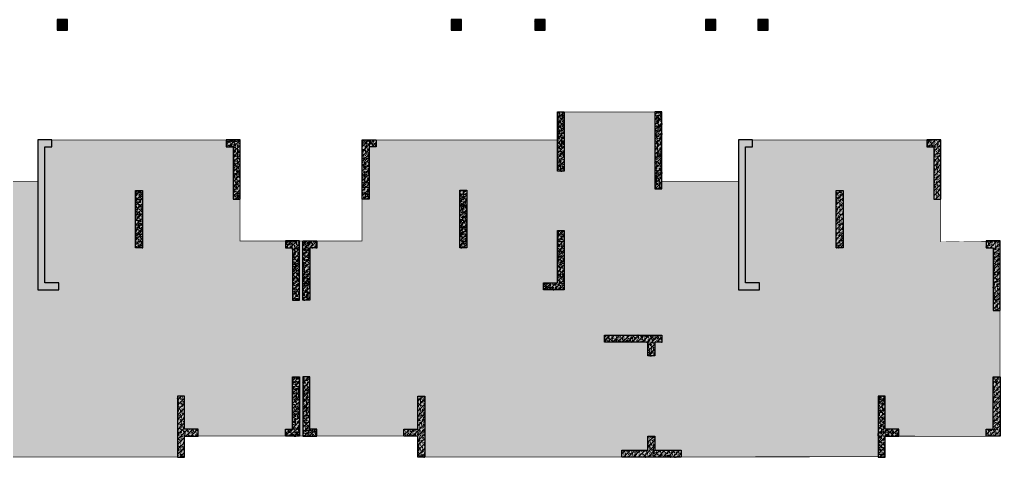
# Model space of a CAD drawing. Extents: x 923964 to 1204934, y 804567 to 1705037.
# Drawn here: x 1175297 to 1203434, y 805018 to 817578 of the extents above; entities that cross this region are included whole.
import ezdxf

# ---------------------------------------------------------------- set-up
doc = ezdxf.new("R2010")
doc.units = 0
doc.header["$LTSCALE"] = 500
doc.layers.get('0').update_dxf_attribs({"linetype": 'CONTINUOUS'})
for name, color, linetype in [('S_COLU', 2, 'CONTINUOUS'), ('S_COLU_HACH', 15, 'CONTINUOUS'), ('S_WALL', 2, 'CONTINUOUS'), ('S_WALL_HACH', 30, 'CONTINUOUS'), ('S_WALL_OTHE_HACH', 33, 'CONTINUOUS'), ('主楼填充', 7, 'CONTINUOUS')]:
    doc.layers.add(name, color=color, linetype=linetype)
pattern_1 = [(49.99999999999999, (-356904.0381416103, -387550.5116629889), (143.4520365201507, -12.55042699651902), [15, -165]), (355, (-356904.0381416103, -387550.5116629889), (-27.7502667226, 150.4384267400024), [12, -132]), (100.4514, (-356892.0838056103, -387551.5575309889), (115.7018763428043, 137.8879084121907), [12.748038, -140.2284224]), (46.18420000000002, (-356904.0381416103, -387510.5116629889), (213.4482097251289, -33.10380286580362), [22.49999999999998, -247.4999999999999]), (96.6356, (-356886.2507926103, -387513.2703243889), (186.9325411097407, 194.8235741800883), [19.1220576, -210.3426]), (351.1842, (-356904.0381416103, -387510.5116629889), (186.9323890267254, 194.8237201850649), [18, -198]), (21, (-356884.0381416103, -387520.5116629889), (119.3814104236923, -80.52377813306776), [15, -165]), (326.0000000000001, (-356884.0381416103, -387520.5116629889), (48.66306638431634, 145.0300090093706), [12, -132]), (71.4514, (-356874.0896950103, -387527.2219841889), (168.044525716298, 64.50609934199048), [12.748038, -140.2284224]), (37.50000000000001, (-356904.0381416103, -387550.5116629889), (2.431971063458134, 66.5787707662623), [0, -130.4, 0, -134, 0, -132.5]), (7.499999999999999, (-356904.0381416103, -387550.5116629889), (52.61390748842972, 78.88234237647205), [0, -76.39999999999999, 0, -127.4, 0, -50.5]), (327.5, (-356948.6381416103, -387550.5116629889), (106.7644872344818, -4.510974346875951), [0, -50, 0, -156, 0, -207]), (317.5, (-356968.6381416103, -387550.5116629889), (116.6372338684772, 20.02099646646354), [0, -65, 0, -103.6, 0, -147]), (45, (-356904.0381416103, -387550.5116629889), (-70.71067811865474, 70.71067811865476), [])]
pattern_2 = [(49.99999999999999, (-356904.0381416103, -387547.1826629889), (143.4520365201507, -12.55042699651902), [15, -165]), (355, (-356904.0381416103, -387547.1826629889), (-27.7502667226, 150.4384267400024), [12, -132]), (100.4514, (-356892.0838056103, -387548.2285309889), (115.7018763428043, 137.8879084121907), [12.748038, -140.2284224]), (46.18420000000002, (-356904.0381416103, -387507.1826629889), (213.4482097251289, -33.10380286580362), [22.49999999999999, -247.4999999999999]), (96.6356, (-356886.2507926103, -387509.941324389), (186.9325411097407, 194.8235741800883), [19.1220576, -210.3426]), (351.1842, (-356904.0381416103, -387507.1826629889), (186.9323890267254, 194.8237201850649), [18, -198]), (21, (-356884.0381416103, -387517.1826629889), (119.3814104236923, -80.52377813306776), [15, -165]), (326.0000000000001, (-356884.0381416103, -387517.1826629889), (48.66306638431634, 145.0300090093706), [12, -132]), (71.4514, (-356874.0896950103, -387523.8929841889), (168.044525716298, 64.50609934199048), [12.748038, -140.2284224]), (37.50000000000001, (-356904.0381416103, -387547.1826629889), (2.431971063458134, 66.5787707662623), [0, -130.4, 0, -134, 0, -132.5]), (7.499999999999999, (-356904.0381416103, -387547.1826629889), (52.61390748842972, 78.88234237647205), [0, -76.39999999999999, 0, -127.4, 0, -50.5]), (327.5, (-356948.6381416103, -387547.1826629889), (106.7644872344818, -4.510974346875951), [0, -50, 0, -156, 0, -207]), (317.5, (-356968.6381416103, -387547.1826629889), (116.6372338684772, 20.02099646646354), [0, -65, 0, -103.6, 0, -147]), (45, (-356904.0381416103, -387547.1826629889), (-70.71067811865474, 70.71067811865476), [])]
pattern_3 = [(49.99999999999999, (-356904.0381416103, -387547.1826629889), (143.4520365201507, -12.55042699651902), [15, -165]), (355, (-356904.0381416103, -387547.1826629889), (-27.7502667226, 150.4384267400024), [12, -132]), (100.4514, (-356892.0838056103, -387548.2285309889), (115.7018763428043, 137.8879084121907), [12.748038, -140.2284224]), (46.18420000000002, (-356904.0381416103, -387507.1826629889), (213.4482097251289, -33.10380286580362), [22.49999999999998, -247.4999999999998]), (96.6356, (-356886.2507926103, -387509.941324389), (186.9325411097407, 194.8235741800883), [19.1220576, -210.3426]), (351.1842, (-356904.0381416103, -387507.1826629889), (186.9323890267254, 194.8237201850649), [18, -198]), (21, (-356884.0381416103, -387517.1826629889), (119.3814104236923, -80.52377813306776), [15, -165]), (326.0000000000001, (-356884.0381416103, -387517.1826629889), (48.66306638431634, 145.0300090093706), [12, -132]), (71.4514, (-356874.0896950103, -387523.8929841889), (168.044525716298, 64.50609934199048), [12.748038, -140.2284224]), (37.50000000000001, (-356904.0381416103, -387547.1826629889), (2.431971063458134, 66.5787707662623), [0, -130.4, 0, -134, 0, -132.5]), (7.499999999999999, (-356904.0381416103, -387547.1826629889), (52.61390748842972, 78.88234237647205), [0, -76.39999999999999, 0, -127.4, 0, -50.5]), (327.5, (-356948.6381416103, -387547.1826629889), (106.7644872344818, -4.510974346875951), [0, -50, 0, -156, 0, -207]), (317.5, (-356968.6381416103, -387547.1826629889), (116.6372338684772, 20.02099646646354), [0, -65, 0, -103.6, 0, -147]), (45, (-356904.0381416103, -387547.1826629889), (-70.71067811865474, 70.71067811865476), [])]
pattern_4 = [(45, (-314404.0381410469, -244147.1826629966), (-88.38834764831843, 88.38834764831844), []), (49.99999999999999, (-314404.0381410469, -244147.1826629966), (179.3150456501884, -15.68803374564878), [18.75, -206.25]), (355, (-314404.0381410469, -244147.1826629966), (-34.68783340325, 188.048033425003), [15, -165]), (100.4514, (-314389.0952210469, -244148.4899979965), (144.6273454285054, 172.3598855152384), [15.9350475, -175.285528]), (46.18420000000002, (-314404.0381410469, -244097.1826629966), (266.8102621564111, -41.37975358225452), [28.12499999999999, -309.3749999999998]), (96.6356, (-314381.8039547969, -244100.6309897465), (233.6656763871758, 243.5294677251104), [23.902572, -262.92825]), (351.1842, (-314404.0381410469, -244097.1826629966), (233.6654862834068, 243.5296502313311), [22.5, -247.5]), (21, (-314379.0381410469, -244109.6826629966), (149.2267630296154, -100.6547226663347), [18.75, -206.25]), (326.0000000000001, (-314379.0381410469, -244109.6826629966), (60.82883298039543, 181.2875112617133), [15, -165]), (71.4514, (-314366.6025827969, -244118.0705644966), (210.0556571453725, 80.6326241774881), [15.9350475, -175.285528]), (37.50000000000001, (-314404.0381410469, -244147.1826629966), (3.039963829322667, 83.22346345782788), [1.25, -163, 1.25, -167.5, 1.25, -165.625]), (7.499999999999999, (-314404.0381410469, -244147.1826629966), (65.76738436053715, 98.60292797059006), [1.25, -95.5, 1.25, -159.25, 1.25, -63.125]), (327.5, (-314459.7881410469, -244147.1826629966), (133.4556090431022, -5.638717933594939), [1.25, -62.5, 1.25, -195, 1.25, -258.75]), (317.5, (-314484.7881410469, -244147.1826629966), (145.7965423355966, 25.02624558307943), [1.25, -81.25, 1.25, -129.5, 1.25, -183.75])]

# ---------------------------------------------------------------- blocks, each defined once
blk = doc.blocks.new('A$C05C63E19')
at = {"layer": 'S_WALL_HACH'}
h = blk.add_hatch(color=256, dxfattribs=at)
h.dxf.hatch_style = 1
h.paths.add_polyline_path([(37300.00000056374, 6600.000000079657), (37500.00000056368, 6600.000000000029), (37500.00000056368, 4900.000000087399), (37300.00000056368, 4900.000000087399)])
h = blk.add_hatch(color=256, dxfattribs=at)
h.dxf.hatch_style = 1
h.paths.add_polyline_path([(40300.00000056386, 6600.000000079657), (40100.00000056392, 6600.000000087399), (40100.00000056217, 4399.999999997934), (40300.00000056217, 4399.999999997934)])
h = blk.add_hatch(color=256, dxfattribs=at)
h.dxf.hatch_style = 1
h.paths.add_polyline_path([(22400.00000060175, 5799.999999982334), (22400.00000056729, 1499.999999969063), (23000.00000056723, 1499.999999961321), (23000.00000056723, 1699.999999961321), (22600.00000056723, 1699.999999961321), (22600.00000060012, 5599.999999990076), (22800.00000060012, 5599.999999990076), (22800.00000060012, 5799.999999990076)])
h = blk.add_hatch(color=256, dxfattribs=at)
h.dxf.hatch_style = 1
h.paths.add_polyline_path([(28200.00000006496, 5799.999999914347), (27800.00000006502, 5799.99999992628), (27800.00000006362, 5599.99999992628), (28000.00000006362, 5599.999999923486), (28000.00000005314, 4099.999999923486), (28200.00000005314, 4099.999999922089)])
h = blk.add_hatch(color=256, dxfattribs=at)
h.dxf.hatch_style = 1
h.paths.add_polyline_path([(31699.99999994051, 5799.999999914347), (32099.99999994045, 5799.99999992628), (32099.99999994185, 5599.99999992628), (31899.99999994185, 5599.999999923486), (31899.99999995233, 4099.999999923486), (31699.99999995233, 4099.999999922089)])
h = blk.add_hatch(color=256, dxfattribs=at)
h.dxf.hatch_style = 1
h.paths.add_polyline_path([(42500.00000059535, 5799.999999985885), (42500.00000056089, 1499.999999972613), (43100.00000056083, 1499.999999964872), (43100.00000056083, 1699.999999964872), (42700.00000056083, 1699.999999964872), (42700.00000059372, 5599.999999993626), (42900.00000059372, 5599.999999993626), (42900.00000059372, 5799.999999993626)])
h = blk.add_hatch(color=256, dxfattribs=at)
h.dxf.hatch_style = 1
h.paths.add_polyline_path([(48300.00000005006, 5799.999999877618), (47900.00000005012, 5799.99999989543), (47900.0000000468, 5599.99999989543), (48100.0000000468, 5599.999999888736), (48100.0000000216, 4099.999999888736), (48300.0000000216, 4099.99999988536)])
h = blk.add_hatch(color=256, dxfattribs=at)
h.dxf.hatch_style = 1
h.paths.add_polyline_path([(25199.99999999074, 4349.999986112874), (25399.99999999074, 4349.999986112874), (25399.99999999074, 2699.999986112874), (25199.99999999074, 2699.999986112874)])
h = blk.add_hatch(color=256, dxfattribs=at)
h.dxf.hatch_style = 1
h.paths.add_polyline_path([(34499.99999999069, 4353.328986014501), (34699.99999999069, 4353.328986014501), (34699.99999999069, 2703.328986014501), (34499.99999999069, 2703.328986014501)])
h = blk.add_hatch(color=256, dxfattribs=at)
h.dxf.hatch_style = 1
h.paths.add_polyline_path([(45299.99999999074, 4349.999986436276), (45499.99999999074, 4349.999986436276), (45499.99999999074, 2699.999986436276), (45299.99999999074, 2699.999986436276)])
h = blk.add_hatch(color=256, dxfattribs=at)
h.dxf.hatch_style = 1
h.paths.add_polyline_path([(37500.00016360031, 1500.000000008877), (36900.00016360037, 1500.00000000521), (36900.00016360171, 1700.00000000521), (37300.00016360171, 1700.000000002474), (37300.00016361196, 3200.000000002474), (37500.00016361196, 3200.000000001135)])
h = blk.add_hatch(color=256, dxfattribs=at)
h.dxf.hatch_style = 1
h.paths.add_polyline_path([(29899.99998752843, 2899.967225343717), (29499.99999999627, 2899.967225354951), (29499.99999999488, 2699.967225354951), (29699.99998752709, 2699.967225352855), (29699.99998751661, 1199.967225352855), (29899.99998751661, 1199.967225351458)])
h = blk.add_hatch(color=256, dxfattribs=at)
h.dxf.hatch_style = 1
h.paths.add_polyline_path([(30000.00001247704, 2899.967225343717), (30400.0000000092, 2899.967225354951), (30400.00000001059, 2699.967225354951), (30200.00001247838, 2699.967225352855), (30200.00001248886, 1199.967225352855), (30000.00001248886, 1199.967225351458)])
h = blk.add_hatch(color=256, dxfattribs=at)
h.dxf.hatch_style = 1
h.paths.add_polyline_path([(50000.00000002421, 2899.967225317989), (49600.00001249206, 2899.967225329223), (49600.00001249067, 2699.967225329223), (49800.00000002288, 2699.967225327127), (49800.0000000124, 899.9672253271274), (50000.0000000124, 899.9672253257304)])
h = blk.add_hatch(color=256, dxfattribs=at)
h.dxf.hatch_style = 1
h.paths.add_polyline_path([(38650, 200.0000000000291), (40300, 200.0000000000291), (40300, 2.91038304567337e-11), (40100, 2.91038304567337e-11), (40100, -399.9999999999709), (39900, -399.9999999999709), (39900, -399.5999999999476), (39900, 0.4000000000523869), (38650, 0.4000000000523869)])
h = blk.add_hatch(color=256, dxfattribs=at)
h.dxf.hatch_style = 1
h.paths.add_polyline_path([(29899.99998752848, -2700.000000028667), (29499.99999999633, -2700.000000039901), (29499.99999999494, -2500.000000039901), (29699.99998752715, -2500.000000037806), (29699.99998751667, -1000.000000037806), (29899.99998751667, -1000.000000036409)])
h = blk.add_hatch(color=256, dxfattribs=at)
h.dxf.hatch_style = 1
h.paths.add_polyline_path([(30000.00001247699, -2700.000000028667), (30400.00000000914, -2700.000000039901), (30400.00000001054, -2500.000000039901), (30200.00001247833, -2500.000000037806), (30200.0000124888, -1000.000000037806), (30000.0000124888, -1000.000000036409)])
h = blk.add_hatch(color=256, dxfattribs=at)
h.dxf.hatch_style = 1
h.paths.add_polyline_path([(50000.00000000378, -2699.999999992229), (49600.00000000384, -2699.999999999971), (49600.00000000384, -2499.999999999971), (49800.00000000384, -2499.999999999971), (49800.00000000384, -999.9999999999709), (50000.00000000384, -999.9999999999709)])
h = blk.add_hatch(color=256, dxfattribs=at)
h.dxf.hatch_style = 1
h.paths.add_polyline_path([(26599.99998747901, -1549.999436464888), (26399.99998747901, -1549.999436463491), (26399.99998746748, -3299.999436463491), (26599.99998746748, -3299.999436464888), (26599.99998747086, -2700.000000116095), (26999.99998747086, -2700.000000118889), (26999.99998747202, -2500.000000107364), (26599.99998747202, -2500.00000010457)])
h = blk.add_hatch(color=256, dxfattribs=at)
h.dxf.hatch_style = 1
h.paths.add_polyline_path([(33300.00001252646, -1549.999436464888), (33500.00001252646, -1549.999436463491), (33500.00001253799, -3299.999436463491), (33300.00001253799, -3299.999436464888), (33300.00001253461, -2700.000000116095), (32900.00001253461, -2700.000000118889), (32900.00001253345, -2500.000000107364), (33300.00001253345, -2500.00000010457)])
h = blk.add_hatch(color=256, dxfattribs=at)
h.dxf.hatch_style = 1
h.paths.add_polyline_path([(46699.9999874811, -1549.999436538463), (46499.9999874811, -1549.999436537066), (46499.99998746958, -3299.999436537066), (46699.99998746958, -3299.999436538463), (46699.99998747295, -2700.00000018967), (47099.99998747295, -2700.000000192464), (47099.99998747412, -2500.000000180939), (46699.99998747412, -2500.000000178145)])
h = blk.add_hatch(color=256, dxfattribs=at)
h.dxf.hatch_style = 1
h.paths.add_polyline_path([(39149.99979487696, -3099.999999999971), (39899.99979487696, -3099.999999999971), (39899.99979487696, -2699.999999999971), (40099.99979487696, -2699.999999999971), (40099.99979487696, -3099.999999999971), (40849.99979487696, -3099.999999999971), (40849.99979487696, -3299.999999999971), (39149.99979487696, -3299.999999999971)])
at = {"layer": 'S_WALL_OTHE_HACH'}
h = blk.add_hatch(dxfattribs=at)
h.set_pattern_fill('ARMORED', color=256, scale=20)
h.set_pattern_definition(pattern_2)
h.paths.add_polyline_path([(37300.00000056374, 6600.000000079657), (37500.00000056368, 6600.000000000029), (37500.00000056368, 4900.000000087399), (37300.00000056368, 4900.000000087399)])
h = blk.add_hatch(dxfattribs=at)
h.set_pattern_fill('ARMORED', color=256, scale=20)
h.set_pattern_definition(pattern_2)
h.paths.add_polyline_path([(40300.00000056386, 6600.000000079657), (40100.00000056392, 6600.000000087399), (40100.00000056217, 4399.999999997934), (40300.00000056217, 4399.999999997934)])
h = blk.add_hatch(dxfattribs=at)
h.set_pattern_fill('ARMORED', color=256, scale=20)
h.set_pattern_definition([(49.99999999999999, (-307104.038141042, -237547.1826630046), (143.4520365201507, -12.55042699651902), [15, -165]), (355, (-307104.038141042, -237547.1826630046), (-27.7502667226, 150.4384267400024), [12, -132]), (100.4514, (-307092.083805042, -237548.2285310046), (115.7018763428043, 137.8879084121907), [12.748038, -140.2284224]), (46.18420000000002, (-307104.038141042, -237507.1826630046), (213.4482097251289, -33.10380286580362), [22.49999999999999, -247.4999999999999]), (96.6356, (-307086.250792042, -237509.9413244046), (186.9325411097407, 194.8235741800883), [19.1220576, -210.3426]), (351.1842, (-307104.038141042, -237507.1826630046), (186.9323890267254, 194.8237201850649), [18, -198]), (21, (-307084.038141042, -237517.1826630046), (119.3814104236923, -80.52377813306776), [15, -165]), (326.0000000000001, (-307084.038141042, -237517.1826630046), (48.66306638431634, 145.0300090093706), [12, -132]), (71.4514, (-307074.089694442, -237523.8929842046), (168.044525716298, 64.50609934199048), [12.748038, -140.2284224]), (37.50000000000001, (-307104.038141042, -237547.1826630046), (2.431971063458134, 66.5787707662623), [0, -130.4, 0, -134, 0, -132.5]), (7.499999999999999, (-307104.038141042, -237547.1826630046), (52.61390748842972, 78.88234237647205), [0, -76.39999999999999, 0, -127.4, 0, -50.5]), (327.5, (-307148.638141042, -237547.1826630046), (106.7644872344818, -4.510974346875951), [0, -50, 0, -156, 0, -207]), (317.5, (-307168.638141042, -237547.1826630046), (116.6372338684772, 20.02099646646354), [0, -65, 0, -103.6, 0, -147]), (45, (-307104.038141042, -237547.1826630046), (-70.71067811865474, 70.71067811865476), [])])
h.paths.add_polyline_path([(22400.00000060175, 5799.999999982334), (22400.00000056729, 1499.999999969063), (23000.00000056723, 1499.999999961321), (23000.00000056723, 1699.999999961321), (22600.00000056723, 1699.999999961321), (22600.00000060012, 5599.999999990076), (22800.00000060012, 5599.999999990076), (22800.00000060012, 5799.999999990076)])
h = blk.add_hatch(dxfattribs=at)
h.set_pattern_fill('ARMORED', color=256, scale=20)
h.set_pattern_definition(pattern_3)
h.paths.add_polyline_path([(28200.00000006496, 5799.999999914347), (27800.00000006502, 5799.99999992628), (27800.00000006362, 5599.99999992628), (28000.00000006362, 5599.999999923486), (28000.00000005314, 4099.999999923486), (28200.00000005314, 4099.999999922089)])
h = blk.add_hatch(dxfattribs=at)
h.set_pattern_fill('ARMORED', color=256, scale=20)
h.set_pattern_definition(pattern_3)
h.paths.add_polyline_path([(31699.99999994051, 5799.999999914347), (32099.99999994045, 5799.99999992628), (32099.99999994185, 5599.99999992628), (31899.99999994185, 5599.999999923486), (31899.99999995233, 4099.999999923486), (31699.99999995233, 4099.999999922089)])
h = blk.add_hatch(dxfattribs=at)
h.set_pattern_fill('ARMORED', color=256, scale=20)
h.set_pattern_definition([(49.99999999999999, (-287004.0381410484, -237547.1826630011), (143.4520365201507, -12.55042699651902), [15, -165]), (355, (-287004.0381410484, -237547.1826630011), (-27.7502667226, 150.4384267400024), [12, -132]), (100.4514, (-286992.0838050484, -237548.2285310011), (115.7018763428043, 137.8879084121907), [12.748038, -140.2284224]), (46.18420000000002, (-287004.0381410484, -237507.1826630011), (213.4482097251289, -33.10380286580362), [22.49999999999999, -247.4999999999999]), (96.6356, (-286986.2507920484, -237509.9413244011), (186.9325411097407, 194.8235741800883), [19.1220576, -210.3426]), (351.1842, (-287004.0381410484, -237507.1826630011), (186.9323890267254, 194.8237201850649), [18, -198]), (21, (-286984.0381410484, -237517.1826630011), (119.3814104236923, -80.52377813306776), [15, -165]), (326.0000000000001, (-286984.0381410484, -237517.1826630011), (48.66306638431634, 145.0300090093706), [12, -132]), (71.4514, (-286974.0896944484, -237523.8929842011), (168.044525716298, 64.50609934199048), [12.748038, -140.2284224]), (37.50000000000001, (-287004.0381410484, -237547.1826630011), (2.431971063458134, 66.5787707662623), [0, -130.4, 0, -134, 0, -132.5]), (7.499999999999999, (-287004.0381410484, -237547.1826630011), (52.61390748842972, 78.88234237647205), [0, -76.39999999999999, 0, -127.4, 0, -50.5]), (327.5, (-287048.6381410484, -237547.1826630011), (106.7644872344818, -4.510974346875951), [0, -50, 0, -156, 0, -207]), (317.5, (-287068.6381410484, -237547.1826630011), (116.6372338684772, 20.02099646646354), [0, -65, 0, -103.6, 0, -147]), (45, (-287004.0381410484, -237547.1826630011), (-70.71067811865474, 70.71067811865476), [])])
h.paths.add_polyline_path([(42500.00000059535, 5799.999999985885), (42500.00000056089, 1499.999999972613), (43100.00000056083, 1499.999999964872), (43100.00000056083, 1699.999999964872), (42700.00000056083, 1699.999999964872), (42700.00000059372, 5599.999999993626), (42900.00000059372, 5599.999999993626), (42900.00000059372, 5799.999999993626)])
h = blk.add_hatch(dxfattribs=at)
h.set_pattern_fill('ARMORED', color=256, scale=20)
h.set_pattern_definition(pattern_2)
h.paths.add_polyline_path([(48300.00000005006, 5799.999999877618), (47900.00000005012, 5799.99999989543), (47900.0000000468, 5599.99999989543), (48100.0000000468, 5599.999999888736), (48100.0000000216, 4099.999999888736), (48300.0000000216, 4099.99999988536)])
h = blk.add_hatch(dxfattribs=at)
h.set_pattern_fill('ARMORED', color=256, scale=20)
h.set_pattern_definition(pattern_1)
h.paths.add_polyline_path([(25199.99999999074, 4349.999986112874), (25399.99999999074, 4349.999986112874), (25399.99999999074, 2699.999986112874), (25199.99999999074, 2699.999986112874)])
h = blk.add_hatch(dxfattribs=at)
h.set_pattern_fill('ARMORED', color=256, scale=20)
h.set_pattern_definition(pattern_2)
h.paths.add_polyline_path([(34499.99999999069, 4353.328986014501), (34699.99999999069, 4353.328986014501), (34699.99999999069, 2703.328986014501), (34499.99999999069, 2703.328986014501)])
h = blk.add_hatch(dxfattribs=at)
h.set_pattern_fill('ARMORED', color=256, scale=20)
h.set_pattern_definition(pattern_1)
h.paths.add_polyline_path([(45299.99999999074, 4349.999986436276), (45499.99999999074, 4349.999986436276), (45499.99999999074, 2699.999986436276), (45299.99999999074, 2699.999986436276)])
h = blk.add_hatch(dxfattribs=at)
h.set_pattern_fill('ARMORED', color=256, scale=20)
h.set_pattern_definition(pattern_2)
h.paths.add_polyline_path([(37500.00016360031, 1500.000000008877), (36900.00016360037, 1500.00000000521), (36900.00016360171, 1700.00000000521), (37300.00016360171, 1700.000000002474), (37300.00016361196, 3200.000000002474), (37500.00016361196, 3200.000000001135)])
h = blk.add_hatch(dxfattribs=at)
h.set_pattern_fill('ARMORED', color=256, scale=20)
h.set_pattern_definition(pattern_2)
h.paths.add_polyline_path([(29899.99998752843, 2899.967225343717), (29499.99999999627, 2899.967225354951), (29499.99999999488, 2699.967225354951), (29699.99998752709, 2699.967225352855), (29699.99998751661, 1199.967225352855), (29899.99998751661, 1199.967225351458)])
h = blk.add_hatch(dxfattribs=at)
h.set_pattern_fill('ARMORED', color=256, scale=20)
h.set_pattern_definition(pattern_2)
h.paths.add_polyline_path([(30000.00001247704, 2899.967225343717), (30400.0000000092, 2899.967225354951), (30400.00000001059, 2699.967225354951), (30200.00001247838, 2699.967225352855), (30200.00001248886, 1199.967225352855), (30000.00001248886, 1199.967225351458)])
h = blk.add_hatch(dxfattribs=at)
h.set_pattern_fill('ARMORED', color=256, scale=20)
h.set_pattern_definition(pattern_2)
h.paths.add_polyline_path([(50000.00000002421, 2899.967225317989), (49600.00001249206, 2899.967225329223), (49600.00001249067, 2699.967225329223), (49800.00000002288, 2699.967225327127), (49800.0000000124, 899.9672253271274), (50000.0000000124, 899.9672253257304)])
h = blk.add_hatch(dxfattribs=at)
h.set_pattern_fill('ARMORED', color=256, scale=20)
h.set_pattern_definition([(49.99999999999999, (-317004.0381416103, -237547.1826629889), (143.4520365201507, -12.55042699651902), [15, -165]), (355, (-317004.0381416103, -237547.1826629889), (-27.7502667226, 150.4384267400024), [12, -132]), (100.4514, (-316992.0838056103, -237548.2285309889), (115.7018763428043, 137.8879084121907), [12.748038, -140.2284224]), (46.18420000000002, (-317004.0381416103, -237507.1826629889), (213.4482097251289, -33.10380286580362), [22.49999999999999, -247.4999999999999]), (96.6356, (-316986.2507926103, -237509.9413243889), (186.9325411097407, 194.8235741800883), [19.1220576, -210.3426]), (351.1842, (-317004.0381416103, -237507.1826629889), (186.9323890267254, 194.8237201850649), [18, -198]), (21, (-316984.0381416103, -237517.1826629889), (119.3814104236923, -80.52377813306776), [15, -165]), (326.0000000000001, (-316984.0381416103, -237517.1826629889), (48.66306638431634, 145.0300090093706), [12, -132]), (71.4514, (-316974.0896950103, -237523.8929841889), (168.044525716298, 64.50609934199048), [12.748038, -140.2284224]), (37.50000000000001, (-317004.0381416103, -237547.1826629889), (2.431971063458134, 66.5787707662623), [0, -130.4, 0, -134, 0, -132.5]), (7.499999999999999, (-317004.0381416103, -237547.1826629889), (52.61390748842972, 78.88234237647205), [0, -76.39999999999999, 0, -127.4, 0, -50.5]), (327.5, (-317048.6381416103, -237547.1826629889), (106.7644872344818, -4.510974346875951), [0, -50, 0, -156, 0, -207]), (317.5, (-317068.6381416103, -237547.1826629889), (116.6372338684772, 20.02099646646354), [0, -65, 0, -103.6, 0, -147]), (45, (-317004.0381416103, -237547.1826629889), (-70.71067811865474, 70.71067811865476), [])])
h.paths.add_polyline_path([(38650, 200.0000000000291), (40300, 200.0000000000291), (40300, 2.91038304567337e-11), (40100, 2.91038304567337e-11), (40100, -399.9999999999709), (39900, -399.9999999999709), (39900, -399.5999999999476), (39900, 0.4000000000523869), (38650, 0.4000000000523869)])
h = blk.add_hatch(dxfattribs=at)
h.set_pattern_fill('ARMORED', color=256, scale=20)
h.set_pattern_definition(pattern_2)
h.paths.add_polyline_path([(29899.99998752848, -2700.000000028667), (29499.99999999633, -2700.000000039901), (29499.99999999494, -2500.000000039901), (29699.99998752715, -2500.000000037806), (29699.99998751667, -1000.000000037806), (29899.99998751667, -1000.000000036409)])
h = blk.add_hatch(dxfattribs=at)
h.set_pattern_fill('ARMORED', color=256, scale=20)
h.set_pattern_definition(pattern_2)
h.paths.add_polyline_path([(30000.00001247699, -2700.000000028667), (30400.00000000914, -2700.000000039901), (30400.00000001054, -2500.000000039901), (30200.00001247833, -2500.000000037806), (30200.0000124888, -1000.000000037806), (30000.0000124888, -1000.000000036409)])
h = blk.add_hatch(dxfattribs=at)
h.set_pattern_fill('ARMORED', color=256, scale=20)
h.set_pattern_definition(pattern_2)
h.paths.add_polyline_path([(50000.00000000378, -2699.999999992229), (49600.00000000384, -2699.999999999971), (49600.00000000384, -2499.999999999971), (49800.00000000384, -2499.999999999971), (49800.00000000384, -999.9999999999709), (50000.00000000384, -999.9999999999709)])
h = blk.add_hatch(dxfattribs=at)
h.set_pattern_fill('ARMORED', color=256, scale=20)
h.set_pattern_definition(pattern_2)
h.paths.add_polyline_path([(26599.99998747901, -1549.999436464888), (26399.99998747901, -1549.999436463491), (26399.99998746748, -3299.999436463491), (26599.99998746748, -3299.999436464888), (26599.99998747086, -2700.000000116095), (26999.99998747086, -2700.000000118889), (26999.99998747202, -2500.000000107364), (26599.99998747202, -2500.00000010457)])
h = blk.add_hatch(dxfattribs=at)
h.set_pattern_fill('ARMORED', color=256, scale=20)
h.set_pattern_definition(pattern_2)
h.paths.add_polyline_path([(33300.00001252646, -1549.999436464888), (33500.00001252646, -1549.999436463491), (33500.00001253799, -3299.999436463491), (33300.00001253799, -3299.999436464888), (33300.00001253461, -2700.000000116095), (32900.00001253461, -2700.000000118889), (32900.00001253345, -2500.000000107364), (33300.00001253345, -2500.00000010457)])
h = blk.add_hatch(dxfattribs=at)
h.set_pattern_fill('ARMORED', color=256, scale=20)
h.set_pattern_definition(pattern_2)
h.paths.add_polyline_path([(46699.9999874811, -1549.999436538463), (46499.9999874811, -1549.999436537066), (46499.99998746958, -3299.999436537066), (46699.99998746958, -3299.999436538463), (46699.99998747295, -2700.00000018967), (47099.99998747295, -2700.000000192464), (47099.99998747412, -2500.000000180939), (46699.99998747412, -2500.000000178145)])
h = blk.add_hatch(dxfattribs=at)
h.set_pattern_fill('ARMORED', color=256, scale=20)
h.set_pattern_definition(pattern_2)
h.paths.add_polyline_path([(39149.99979487696, -3099.999999999971), (39899.99979487696, -3099.999999999971), (39899.99979487696, -2699.999999999971), (40099.99979487696, -2699.999999999971), (40099.99979487696, -3099.999999999971), (40849.99979487696, -3099.999999999971), (40849.99979487696, -3299.999999999971), (39149.99979487696, -3299.999999999971)])
at = {"layer": 'S_WALL', "elevation": -4.18344384548723e-08}
for points in [[(37300.00000056374, 6600.000000079657), (37500.00000056368, 6600.000000087399), (37500.00000056368, 6600.000000000029), (37500.00000056368, 6600.000000000029), (37500.00000056368, 4900.000000087399), (37300.00000056368, 4900.000000087399), (37300.00000056374, 6600.000000079657)], [(40300.00000056386, 6600.000000079657), (40100.00000056392, 6600.000000087399), (40100.00000056392, 6600.000000087399), (40100.00000056392, 6600.000000087399), (40100.00000056217, 4399.999999997934), (40300.00000056217, 4399.999999997934), (40300.00000056386, 6600.000000079657)], [(22400.00000060175, 5799.999999982334), (22400.00000056729, 1499.999999969063), (23000.00000056723, 1499.999999961321), (23000.00000056723, 1699.999999961321), (22600.00000056723, 1699.999999961321), (22600.00000060012, 5599.999999990076), (22800.00000060012, 5599.999999990076), (22800.00000060012, 5799.999999990076), (22400.00000060175, 5799.999999982334)], [(28200.00000006496, 5799.999999914347), (27800.00000006502, 5799.99999992628), (27800.00000006362, 5599.99999992628), (28000.00000006362, 5599.999999923486), (28000.00000005314, 4099.999999923486), (28200.00000005314, 4099.999999922089), (28200.00000006496, 5799.999999914347)], [(31699.99999994051, 5799.999999914347), (32099.99999994045, 5799.99999992628), (32099.99999994185, 5599.99999992628), (31899.99999994185, 5599.999999923486), (31899.99999995233, 4099.999999923486), (31699.99999995233, 4099.999999922089), (31699.99999994051, 5799.999999914347)], [(42500.00000059535, 5799.999999985885), (42500.00000056089, 1499.999999972613), (43100.00000056083, 1499.999999964872), (43100.00000056083, 1699.999999964872), (42700.00000056083, 1699.999999964872), (42700.00000059372, 5599.999999993626), (42900.00000059372, 5599.999999993626), (42900.00000059372, 5799.999999993626), (42500.00000059535, 5799.999999985885)], [(37500.00016360031, 1500.000000008877), (36900.00016360037, 1500.00000000521), (36900.00016360171, 1700.00000000521), (37300.00016360171, 1700.000000002474), (37300.00016361196, 3200.000000002474), (37500.00016361196, 3200.000000001135), (37500.00016360031, 1500.000000008877)], [(29899.99998752843, 2899.967225343717), (29499.99999999627, 2899.967225354951), (29499.99999999488, 2699.967225354951), (29699.99998752709, 2699.967225352855), (29699.99998751661, 1199.967225352855), (29899.99998751661, 1199.967225351458), (29899.99998752843, 2899.967225343717)], [(30000.00001247704, 2899.967225343717), (30400.0000000092, 2899.967225354951), (30400.00000001059, 2699.967225354951), (30200.00001247838, 2699.967225352855), (30200.00001248886, 1199.967225352855), (30000.00001248886, 1199.967225351458), (30000.00001247704, 2899.967225343717)], [(50000.00000002421, 2899.967225317989), (49600.00001249206, 2899.967225329223), (49600.00001249067, 2699.967225329223), (49800.00000002288, 2699.967225327127), (49800.0000000124, 899.9672253271274), (50000.0000000124, 899.9672253257304), (50000.00000002421, 2899.967225317989)], [(39149.99979487696, -3099.999999999971), (39899.99979487696, -3099.999999999971), (39899.99979487696, -2699.999999999971), (40099.99979487696, -2699.999999999971), (40099.99979487696, -3099.999999999971), (40849.99979487696, -3099.999999999971), (40849.99979487696, -3299.999999999971), (39149.99979487696, -3299.999999999971), (39149.99979487696, -3099.999999999971)]]:
    blk.add_lwpolyline(points, dxfattribs=at)
at = {"layer": 'S_WALL'}
for points in [[(48300.00000005006, 5799.999999877618), (47900.00000005012, 5799.99999989543), (47900.0000000468, 5599.99999989543), (48100.0000000468, 5599.999999888736), (48100.0000000216, 4099.999999888736), (48300.0000000216, 4099.99999988536), (48300.00000005006, 5799.999999877618)], [(29899.99998752848, -2700.000000028667), (29499.99999999633, -2700.000000039901), (29499.99999999494, -2500.000000039901), (29699.99998752715, -2500.000000037806), (29699.99998751667, -1000.000000037806), (29899.99998751667, -1000.000000036409), (29899.99998752848, -2700.000000028667)], [(30000.00001247699, -2700.000000028667), (30400.00000000914, -2700.000000039901), (30400.00000001054, -2500.000000039901), (30200.00001247833, -2500.000000037806), (30200.0000124888, -1000.000000037806), (30000.0000124888, -1000.000000036409), (30000.00001247699, -2700.000000028667)], [(50000.00000000378, -2699.999999992229), (49600.00000000384, -2699.999999999971), (49600.00000000384, -2499.999999999971), (49800.00000000384, -2499.999999999971), (49800.00000000384, -999.9999999999709), (50000.00000000384, -999.9999999999709), (50000.00000000378, -2699.999999992229)]]:
    blk.add_lwpolyline(points, dxfattribs=at)
for points in [[(25199.99999999074, 4349.999986112874), (25399.99999999074, 4349.999986112874), (25399.99999999074, 2699.999986112874), (25199.99999999074, 2699.999986112874)], [(34499.99999999069, 4353.328986014501), (34699.99999999069, 4353.328986014501), (34699.99999999069, 2703.328986014501), (34499.99999999069, 2703.328986014501)], [(45299.99999999074, 4349.999986436276), (45499.99999999074, 4349.999986436276), (45499.99999999074, 2699.999986436276), (45299.99999999074, 2699.999986436276)], [(38650, 200.0000000000291), (40300, 200.0000000000291), (40300, 2.91038304567337e-11), (40100, 2.91038304567337e-11), (40100, -399.9999999999709), (39900, -399.9999999999709), (39900, -399.5999999999476), (39900, 0.4000000000523869), (38650, 0.4000000000523869)]]:
    blk.add_lwpolyline(points, close=True, dxfattribs=at)
at = {"layer": 'S_WALL', "elevation": -2.654377437316722e-08}
for points in [[(26599.99998747901, -1549.999436464888), (26399.99998747901, -1549.999436463491), (26399.99998746748, -3299.999436463491), (26599.99998746748, -3299.999436464888), (26599.99998747086, -2700.000000116095), (26999.99998747086, -2700.000000118889), (26999.99998747202, -2500.000000107364), (26599.99998747202, -2500.00000010457)], [(33300.00001252646, -1549.999436464888), (33500.00001252646, -1549.999436463491), (33500.00001253799, -3299.999436463491), (33300.00001253799, -3299.999436464888), (33300.00001253461, -2700.000000116095), (32900.00001253461, -2700.000000118889), (32900.00001253345, -2500.000000107364), (33300.00001253345, -2500.00000010457)], [(46699.9999874811, -1549.999436538463), (46499.9999874811, -1549.999436537066), (46499.99998746958, -3299.999436537066), (46699.99998746958, -3299.999436538463), (46699.99998747295, -2700.00000018967), (47099.99998747295, -2700.000000192464), (47099.99998747412, -2500.000000180939), (46699.99998747412, -2500.000000178145)]]:
    blk.add_lwpolyline(points, close=True, dxfattribs=at)
blk = doc.blocks.new('A$C02C908B5')
at = {"layer": 'S_COLU_HACH'}
h = blk.add_hatch(color=256, dxfattribs=at)
h.dxf.hatch_style = 1
h.paths.add_polyline_path([(25550.0000005957, 2350.000000031607), (25850.0000005957, 2350.000000031607), (25850.0000005957, 2650.000000031607), (25550.0000005957, 2650.000000031607)])
h = blk.add_hatch(color=256, dxfattribs=at)
h.dxf.hatch_style = 1
h.paths.add_polyline_path([(36850.00000058924, 2350.000000031694), (37150.00000058924, 2350.000000031694), (37150.00000058924, 2650.000000031694), (36850.00000058924, 2650.000000031694)])
h = blk.add_hatch(color=256, dxfattribs=at)
h.dxf.hatch_style = 1
h.paths.add_polyline_path([(39250.00000058924, 2350.000000031694), (39550.00000058924, 2350.000000031694), (39550.00000058924, 2650.000000031694), (39250.00000058924, 2650.000000031694)])
h = blk.add_hatch(color=256, dxfattribs=at)
h.dxf.hatch_style = 1
h.paths.add_polyline_path([(44150.00000058924, 2350.000000031694), (44450.00000058924, 2350.000000031694), (44450.00000058924, 2650.000000031694), (44150.00000058924, 2650.000000031694)])
h = blk.add_hatch(color=256, dxfattribs=at)
h.dxf.hatch_style = 1
h.paths.add_polyline_path([(45650.00000058924, 2350.000000031694), (45950.00000058924, 2350.000000031694), (45950.00000058924, 2650.000000031694), (45650.00000058924, 2650.000000031694)])
at = {"layer": 'S_WALL_OTHE_HACH'}
h = blk.add_hatch(dxfattribs=at)
h.set_pattern_fill('钢筋混凝土', color=256, scale=25, pattern_type=2)
h.set_pattern_definition([(45, (-334504.0381410404, -244147.1826629966), (-88.38834764831843, 88.38834764831844), []), (49.99999999999999, (-334504.0381410404, -244147.1826629966), (179.3150456501884, -15.68803374564878), [18.75, -206.25]), (355, (-334504.0381410404, -244147.1826629966), (-34.68783340325, 188.048033425003), [15, -165]), (100.4514, (-334489.0952210404, -244148.4899979966), (144.6273454285054, 172.3598855152384), [15.9350475, -175.285528]), (46.18420000000002, (-334504.0381410404, -244097.1826629966), (266.8102621564111, -41.37975358225452), [28.12499999999999, -309.3749999999998]), (96.6356, (-334481.8039547904, -244100.6309897466), (233.6656763871758, 243.5294677251104), [23.902572, -262.92825]), (351.1842, (-334504.0381410404, -244097.1826629966), (233.6654862834068, 243.5296502313311), [22.5, -247.5]), (21, (-334479.0381410404, -244109.6826629966), (149.2267630296154, -100.6547226663347), [18.75, -206.25]), (326.0000000000001, (-334479.0381410404, -244109.6826629966), (60.82883298039543, 181.2875112617133), [15, -165]), (71.4514, (-334466.6025827904, -244118.0705644967), (210.0556571453725, 80.6326241774881), [15.9350475, -175.285528]), (37.50000000000001, (-334504.0381410404, -244147.1826629966), (3.039963829322667, 83.22346345782788), [1.25, -163, 1.25, -167.5, 1.25, -165.625]), (7.499999999999999, (-334504.0381410404, -244147.1826629966), (65.76738436053715, 98.60292797059006), [1.25, -95.5, 1.25, -159.25, 1.25, -63.125]), (327.5, (-334559.7881410404, -244147.1826629966), (133.4556090431022, -5.638717933594939), [1.25, -62.5, 1.25, -195, 1.25, -258.75]), (317.5, (-334584.7881410404, -244147.1826629966), (145.7965423355966, 25.02624558307943), [1.25, -81.25, 1.25, -129.5, 1.25, -183.75])])
h.paths.add_polyline_path([(25550.0000005957, 2350.000000031607), (25850.0000005957, 2350.000000031607), (25850.0000005957, 2650.000000031607), (25550.0000005957, 2650.000000031607)])
h = blk.add_hatch(dxfattribs=at)
h.set_pattern_fill('钢筋混凝土', color=256, scale=25, pattern_type=2)
h.set_pattern_definition(pattern_4)
h.paths.add_polyline_path([(36850.00000058924, 2350.000000031694), (37150.00000058924, 2350.000000031694), (37150.00000058924, 2650.000000031694), (36850.00000058924, 2650.000000031694)])
h = blk.add_hatch(dxfattribs=at)
h.set_pattern_fill('钢筋混凝土', color=256, scale=25, pattern_type=2)
h.set_pattern_definition(pattern_4)
h.paths.add_polyline_path([(39250.00000058924, 2350.000000031694), (39550.00000058924, 2350.000000031694), (39550.00000058924, 2650.000000031694), (39250.00000058924, 2650.000000031694)])
h = blk.add_hatch(dxfattribs=at)
h.set_pattern_fill('钢筋混凝土', color=256, scale=25, pattern_type=2)
h.set_pattern_definition(pattern_4)
h.paths.add_polyline_path([(44150.00000058924, 2350.000000031694), (44450.00000058924, 2350.000000031694), (44450.00000058924, 2650.000000031694), (44150.00000058924, 2650.000000031694)])
h = blk.add_hatch(dxfattribs=at)
h.set_pattern_fill('钢筋混凝土', color=256, scale=25, pattern_type=2)
h.set_pattern_definition(pattern_4)
h.paths.add_polyline_path([(45650.00000058924, 2350.000000031694), (45950.00000058924, 2350.000000031694), (45950.00000058924, 2650.000000031694), (45650.00000058924, 2650.000000031694)])
at = {"layer": 'S_COLU', "elevation": 4.18344384548723e-08}
for points in [[(25550.0000005957, 2350.000000031607), (25850.0000005957, 2350.000000031607), (25850.0000005957, 2650.000000031607), (25550.0000005957, 2650.000000031607)], [(36850.00000058924, 2350.000000031694), (37150.00000058924, 2350.000000031694), (37150.00000058924, 2650.000000031694), (36850.00000058924, 2650.000000031694)], [(39250.00000058924, 2350.000000031694), (39550.00000058924, 2350.000000031694), (39550.00000058924, 2650.000000031694), (39250.00000058924, 2650.000000031694)], [(44150.00000058924, 2350.000000031694), (44450.00000058924, 2350.000000031694), (44450.00000058924, 2650.000000031694), (44150.00000058924, 2650.000000031694)], [(45650.00000058924, 2350.000000031694), (45950.00000058924, 2350.000000031694), (45950.00000058924, 2650.000000031694), (45650.00000058924, 2650.000000031694)]]:
    blk.add_lwpolyline(points, close=True, dxfattribs=at)

msp = doc.modelspace()

# ---------------------------------------------------------------- hatches: boundary and pattern name
at = {"layer": '主楼填充'}
h = msp.add_hatch(dxfattribs=at)
h.set_pattern_fill('GRASS', color=1, scale=20)
h.set_pattern_definition([(90, (1.248577609658241e-05, -53400.00000002887), (-359.21, 359.21), [95.25, -623.17]), (45, (1.248577609658241e-05, -53400.00000002887), (-359.2102448427661, 359.2102448427661), [95.25, -412.75]), (135, (1.248577609658241e-05, -53400.00000002887), (-359.2102448427661, -359.2102448427661), [95.25, -412.75])])
h.paths.add_polyline_path([(1143524.127369471, 805628.2023739375), (1143524.127369471, 811228.2023739298), (1145224.127369471, 811228.2023739428), (1145224.127369471, 814128.2023739369), (1150824.127369471, 814128.2023738847), (1150824.127369471, 814928.2023739298), (1153824.127369471, 814928.202373936), (1153824.127369471, 812928.2023739298), (1156024.127369471, 812928.2023739398), (1156024.127369503, 814128.2023739277), (1161824.127369535, 814128.2023738789), (1161824.12736967, 811228.2023739079), (1165024.127533071, 811228.2023739298), (1165024.127369471, 814128.2023738681), (1170624.127370041, 814128.2023738679), (1170624.127370041, 814928.2023739298), (1173624.127370041, 814928.2023739273), (1173624.127370039, 812928.2023739006), (1175824.127369471, 812928.2023738956), (1175824.127370073, 814128.2023739298), (1181624.127369536, 814128.2023738894), (1181624.127369536, 811228.2023739298), (1185124.127369471, 811228.2023739298), (1185124.127369471, 814128.2023738441), (1190724.127369471, 814128.2023737918), (1190724.127370034, 814928.2023739298), (1193724.127369471, 814928.2023740094), (1193724.127370033, 812928.2023739276), (1195924.127369471, 812928.2023739298), (1195924.127369471, 814128.2023738357), (1201724.127369471, 814128.2023738357), (1201724.12736949, 811228.2023739298), (1203424.127369471, 811228.1695992476), (1203424.127369579, 805628.2023739375), (1200124.127369471, 805628.20237374), (1200124.127369471, 805035.7023739298), (1186724.127382009, 805028.2023739275), (1186724.127369471, 805628.2023738136), (1180024.127369471, 805628.2023738136), (1180024.127356938, 805028.2023739298), (1166624.127545577, 805028.2023739298), (1166624.127545577, 805628.2023738644), (1160224.127356938, 805628.2023738048), (1160224.127356938, 805028.2023739248), (1146824.127382003, 805028.2029375841), (1146824.127369471, 805628.2023739298)])

# ---------------------------------------------------------------- linework, layer by layer
at = {"layer": '主楼填充', "color": 1, "const_width": 20, "elevation": 4.18344384548723e-08}
msp.add_lwpolyline([(1173624.127370039, 812928.2023739006), (1175824.127369471, 812928.2023738956), (1175824.127370073, 814128.2023739298), (1181624.127369536, 814128.2023738894), (1181624.127369536, 811228.2023739298), (1185124.127369471, 811228.2023739298), (1185124.127369471, 814128.2023738441), (1190724.127369471, 814128.2023737918), (1190724.127370034, 814928.2023739298), (1193724.127369471, 814928.2023740094), (1193724.127370033, 812928.2023739276), (1195924.127369471, 812928.2023739298), (1195924.127369471, 814128.2023738357), (1201724.127369471, 814128.2023738357), (1201724.12736949, 811228.2023739298), (1203424.127369471, 811228.1695992476), (1203424.127369579, 805628.2023739375), (1200124.127369471, 805628.20237374), (1200124.127369471, 805035.7023739298), (1186724.127382009, 805028.2023739275), (1186724.127369471, 805628.2023738136), (1180024.127369471, 805628.2023738136), (1180024.127356938, 805028.2023739298), (1166624.127545577, 805028.2023739298)], dxfattribs=at)

# ---------------------------------------------------------------- block references
for name, p in [('A$C02C908B5', (1150824.127369471, 814928.2023739298, 4.18344384548723e-08)), ('A$C05C63E19', (1153424.127356985, 808327.802373894))]:
    msp.add_blockref(name, p)

doc.saveas('drawing.dxf')
